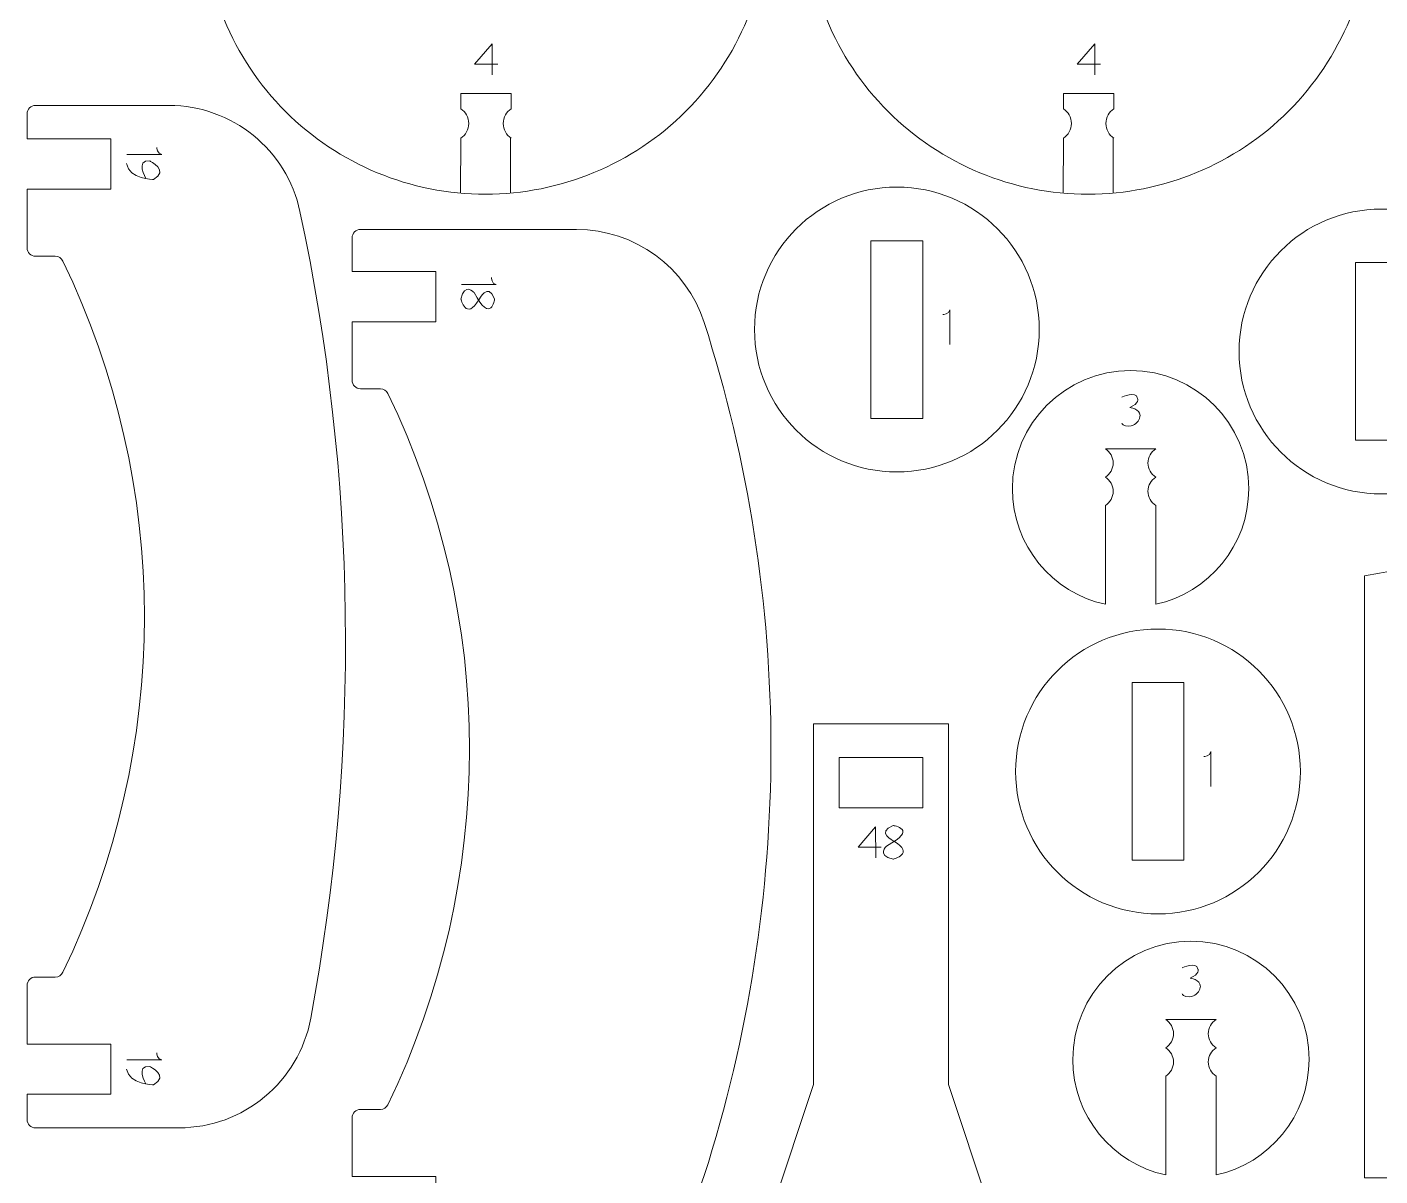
# Model space of a CAD drawing. Header units: centimetres. Extents: x -25 to 25, y -32.5 to 32.5.
# Drawn here: x -14.84 to -6.68, y 0.4 to 7.32 of the extents above; entities that cross this region are included whole.
import ezdxf

# ---------------------------------------------------------------- set-up
doc = ezdxf.new("R2010")
doc.units = ezdxf.units.CM
doc.header["$MEASUREMENT"] = 0
doc.layers.add('Capa 1', color=7, linetype='Continuous')

msp = doc.modelspace()

# ---------------------------------------------------------------- linework, layer by layer
at = {"layer": 'Capa 1', "color": 250, "lineweight": 20}
msp.add_lwpolyline([(-9.93924, 2.61597), (-9.43424, 2.61597), (-9.43424, 2.91897), (-9.93924, 2.91897), (-9.93924, 2.61597)], close=True, dxfattribs=at)
at = {"layer": 'Capa 1', "color": 250, "lineweight": 9}
for points, knots in [([(-12.07183, 6.31379), (-12.52421, 6.31348), (-12.95818, 6.49292), (-13.27824, 6.8126), (-13.27824, 6.8126), (-13.59834, 7.13227), (-13.77831, 7.56818), (-13.77862, 8.02057), (-13.77862, 8.02057), (-13.77888, 8.47293), (-13.59946, 8.9069), (-13.27978, 9.22699), (-13.27978, 9.22699), (-12.96009, 9.54708), (-12.52421, 9.72705), (-12.07183, 9.72732), (-12.07183, 9.72732), (-11.61944, 9.72763), (-11.18546, 9.54819), (-10.86539, 9.22852), (-10.86539, 9.22852), (-10.54531, 8.90883), (-10.36533, 8.47293), (-10.36503, 8.02057), (-10.36503, 8.02057), (-10.36478, 7.56818), (-10.54419, 7.13421), (-10.86388, 6.81412), (-10.86388, 6.81412), (-11.18352, 6.49405), (-11.61944, 6.31406), (-12.07183, 6.31379)], [0, 0, 0, 0, 0.1111111, 0.1111111, 0.1111111, 0.1111111, 0.2222222, 0.2222222, 0.2222222, 0.2222222, 0.3333333, 0.3333333, 0.3333333, 0.3333333, 0.4444444, 0.4444444, 0.4444444, 0.4444444, 0.5555556, 0.5555556, 0.5555556, 0.5555556, 0.6666667, 0.6666667, 0.6666667, 0.6666667, 0.7777778, 0.7777778, 0.7777778, 0.7777778, 1, 1, 1, 1]), ([(-8.43822, 6.31379), (-8.8906, 6.31348), (-9.32457, 6.49292), (-9.64463, 6.8126), (-9.64463, 6.8126), (-9.96473, 7.13227), (-10.1447, 7.56818), (-10.14501, 8.02057), (-10.14501, 8.02057), (-10.14527, 8.47293), (-9.96585, 8.9069), (-9.64617, 9.22699), (-9.64617, 9.22699), (-9.32648, 9.54708), (-8.8906, 9.72705), (-8.43822, 9.72732), (-8.43822, 9.72732), (-7.98583, 9.72763), (-7.55185, 9.54819), (-7.23178, 9.22852), (-7.23178, 9.22852), (-6.9117, 8.90883), (-6.73172, 8.47293), (-6.73142, 8.02057), (-6.73142, 8.02057), (-6.73117, 7.56818), (-6.91058, 7.13421), (-7.23027, 6.81412), (-7.23027, 6.81412), (-7.54991, 6.49405), (-7.98583, 6.31406), (-8.43822, 6.31379)], [0, 0, 0, 0, 0.1111111, 0.1111111, 0.1111111, 0.1111111, 0.2222222, 0.2222222, 0.2222222, 0.2222222, 0.3333333, 0.3333333, 0.3333333, 0.3333333, 0.4444444, 0.4444444, 0.4444444, 0.4444444, 0.5555556, 0.5555556, 0.5555556, 0.5555556, 0.6666667, 0.6666667, 0.6666667, 0.6666667, 0.7777778, 0.7777778, 0.7777778, 0.7777778, 1, 1, 1, 1]), ([(-12.22131, 6.82853), (-12.22131, 6.82853), (-12.22142, 6.92105), (-12.22142, 6.92105), (-12.22142, 6.92105), (-12.22142, 6.92105), (-11.91695, 6.92105), (-11.91695, 6.92105), (-11.91695, 6.92105), (-11.91695, 6.92105), (-11.91695, 6.82851), (-11.91695, 6.82851)], [0, 0, 0, 0, 0.25, 0.25, 0.25, 0.25, 0.5, 0.5, 0.5, 0.5, 1, 1, 1, 1]), ([(-8.5877, 6.82853), (-8.5877, 6.82853), (-8.58781, 6.92105), (-8.58781, 6.92105), (-8.58781, 6.92105), (-8.58781, 6.92105), (-8.28334, 6.92105), (-8.28334, 6.92105), (-8.28334, 6.92105), (-8.28334, 6.92105), (-8.28334, 6.82851), (-8.28334, 6.82851)], [0, 0, 0, 0, 0.25, 0.25, 0.25, 0.25, 0.5, 0.5, 0.5, 0.5, 1, 1, 1, 1]), ([(-14.786, 5.93969), (-14.786, 5.93969), (-14.66603, 5.93969), (-14.66603, 5.93969), (-14.66603, 5.93969), (-14.64666, 5.93969), (-14.62901, 5.92862), (-14.62056, 5.91118), (-14.62056, 5.91118), (-13.96566, 4.55681), (-13.96526, 2.97864), (-14.62056, 1.62448), (-14.62056, 1.62448), (-14.62901, 1.60704), (-14.64666, 1.59595), (-14.66603, 1.59595), (-14.66603, 1.59595), (-14.66603, 1.59595), (-14.786, 1.59595), (-14.786, 1.59595), (-14.786, 1.59595), (-14.79938, 1.59597), (-14.81224, 1.59066), (-14.82172, 1.58121), (-14.82172, 1.58121), (-14.83117, 1.57173), (-14.8365, 1.55883), (-14.83652, 1.54545), (-14.83652, 1.54545), (-14.83652, 1.54545), (-14.83652, 1.1919), (-14.83652, 1.1919), (-14.83652, 1.1919), (-14.83652, 1.1919), (-14.33143, 1.1919), (-14.33143, 1.1919), (-14.33143, 1.1919), (-14.33143, 1.1919), (-14.33143, 0.88884), (-14.33143, 0.88884), (-14.33143, 0.88884), (-14.33143, 0.88884), (-14.83652, 0.88884), (-14.83652, 0.88884), (-14.83652, 0.88884), (-14.83652, 0.88884), (-14.83652, 0.73731), (-14.83652, 0.73731), (-14.83652, 0.73731), (-14.83652, 0.72393), (-14.83121, 0.71109), (-14.82176, 0.70161), (-14.82176, 0.70161), (-14.8123, 0.69214), (-14.79938, 0.68681), (-14.786, 0.68681), (-14.786, 0.68681), (-14.786, 0.68681), (-13.92036, 0.68681), (-13.92036, 0.68681), (-13.92036, 0.68681), (-13.53135, 0.68663), (-13.19733, 0.96449), (-13.12591, 1.3469), (-13.12591, 1.3469), (-12.82601, 2.95605), (-12.84814, 4.60931), (-13.19081, 6.20991), (-13.19081, 6.20991), (-13.27041, 6.58242), (-13.6001, 6.84869), (-13.98104, 6.84885), (-13.98104, 6.84885), (-13.98104, 6.84885), (-14.786, 6.84885), (-14.786, 6.84885), (-14.786, 6.84885), (-14.79938, 6.84885), (-14.81224, 6.84354), (-14.82172, 6.83409), (-14.82172, 6.83409), (-14.83117, 6.82463), (-14.8365, 6.81173), (-14.83652, 6.79833), (-14.83652, 6.79833), (-14.83652, 6.79833), (-14.83652, 6.64682), (-14.83652, 6.64682), (-14.83652, 6.64682), (-14.83652, 6.64682), (-14.33143, 6.64682), (-14.33143, 6.64682), (-14.33143, 6.64682), (-14.33143, 6.64682), (-14.33143, 6.34376), (-14.33143, 6.34376), (-14.33143, 6.34376), (-14.33143, 6.34376), (-14.83652, 6.34376), (-14.83652, 6.34376), (-14.83652, 6.34376), (-14.83652, 6.34376), (-14.83652, 5.99021), (-14.83652, 5.99021), (-14.83652, 5.99021), (-14.83652, 5.97681), (-14.83121, 5.96397), (-14.82176, 5.9545), (-14.82176, 5.9545), (-14.8123, 5.94504), (-14.79938, 5.93971), (-14.786, 5.93969)], [0, 0, 0, 0, 0.0344828, 0.0344828, 0.0344828, 0.0344828, 0.0689655, 0.0689655, 0.0689655, 0.0689655, 0.1034483, 0.1034483, 0.1034483, 0.1034483, 0.137931, 0.137931, 0.137931, 0.137931, 0.1724138, 0.1724138, 0.1724138, 0.1724138, 0.2068966, 0.2068966, 0.2068966, 0.2068966, 0.2413793, 0.2413793, 0.2413793, 0.2413793, 0.2758621, 0.2758621, 0.2758621, 0.2758621, 0.3103448, 0.3103448, 0.3103448, 0.3103448, 0.3448276, 0.3448276, 0.3448276, 0.3448276, 0.3793103, 0.3793103, 0.3793103, 0.3793103, 0.4137931, 0.4137931, 0.4137931, 0.4137931, 0.4482759, 0.4482759, 0.4482759, 0.4482759, 0.4827586, 0.4827586, 0.4827586, 0.4827586, 0.5172414, 0.5172414, 0.5172414, 0.5172414, 0.5517241, 0.5517241, 0.5517241, 0.5517241, 0.5862069, 0.5862069, 0.5862069, 0.5862069, 0.6206897, 0.6206897, 0.6206897, 0.6206897, 0.6551724, 0.6551724, 0.6551724, 0.6551724, 0.6896552, 0.6896552, 0.6896552, 0.6896552, 0.7241379, 0.7241379, 0.7241379, 0.7241379, 0.7586207, 0.7586207, 0.7586207, 0.7586207, 0.7931034, 0.7931034, 0.7931034, 0.7931034, 0.8275862, 0.8275862, 0.8275862, 0.8275862, 0.862069, 0.862069, 0.862069, 0.862069, 0.8965517, 0.8965517, 0.8965517, 0.8965517, 0.9310345, 0.9310345, 0.9310345, 0.9310345, 1, 1, 1, 1]), ([(-12.22131, 6.65226), (-12.19232, 6.67087), (-12.17311, 6.70339), (-12.17311, 6.74039), (-12.17311, 6.74039), (-12.17311, 6.77739), (-12.19232, 6.80991), (-12.22131, 6.82851)], [0, 0, 0, 0, 0.3333333, 0.3333333, 0.3333333, 0.3333333, 1, 1, 1, 1]), ([(-11.91695, 6.65226), (-11.94594, 6.67087), (-11.96515, 6.70339), (-11.96515, 6.74039), (-11.96515, 6.74039), (-11.96515, 6.77739), (-11.94594, 6.80991), (-11.91695, 6.82851)], [0, 0, 0, 0, 0.3333333, 0.3333333, 0.3333333, 0.3333333, 1, 1, 1, 1]), ([(-8.5877, 6.65226), (-8.55871, 6.67087), (-8.5395, 6.70339), (-8.5395, 6.74039), (-8.5395, 6.74039), (-8.5395, 6.77739), (-8.55871, 6.80991), (-8.5877, 6.82851)], [0, 0, 0, 0, 0.3333333, 0.3333333, 0.3333333, 0.3333333, 1, 1, 1, 1]), ([(-8.28334, 6.65226), (-8.31233, 6.67087), (-8.33154, 6.70339), (-8.33154, 6.74039), (-8.33154, 6.74039), (-8.33154, 6.77739), (-8.31233, 6.80991), (-8.28334, 6.82851)], [0, 0, 0, 0, 0.3333333, 0.3333333, 0.3333333, 0.3333333, 1, 1, 1, 1]), ([(-10.45021, 5.49833), (-10.45021, 5.97246), (-10.06585, 6.35682), (-9.59171, 6.35682), (-9.59171, 6.35682), (-9.11758, 6.35682), (-8.73321, 5.97246), (-8.73321, 5.49833), (-8.73321, 5.49833), (-8.73321, 5.0242), (-9.11758, 4.63982), (-9.59171, 4.63982), (-9.59171, 4.63982), (-10.06585, 4.63982), (-10.45021, 5.0242), (-10.45021, 5.49833)], [0, 0, 0, 0, 0.2, 0.2, 0.2, 0.2, 0.4, 0.4, 0.4, 0.4, 0.6, 0.6, 0.6, 0.6, 1, 1, 1, 1]), ([(-7.52823, 5.3661), (-7.52823, 5.84023), (-7.14387, 6.22459), (-6.66973, 6.22459), (-6.66973, 6.22459), (-6.1956, 6.22459), (-5.81123, 5.84023), (-5.81123, 5.3661), (-5.81123, 5.3661), (-5.81123, 4.89197), (-6.1956, 4.50759), (-6.66973, 4.50759), (-6.66973, 4.50759), (-7.14387, 4.50759), (-7.52823, 4.89197), (-7.52823, 5.3661)], [0, 0, 0, 0, 0.2, 0.2, 0.2, 0.2, 0.4, 0.4, 0.4, 0.4, 0.6, 0.6, 0.6, 0.6, 1, 1, 1, 1]), ([(-12.87638, 6.05068), (-12.87638, 6.06406), (-12.87109, 6.07689), (-12.86161, 6.08637), (-12.86161, 6.08637), (-12.85215, 6.09584), (-12.83926, 6.10118), (-12.82588, 6.10118), (-12.82588, 6.10118), (-12.82588, 6.10118), (-11.5227, 6.10118), (-11.5227, 6.10118), (-11.5227, 6.10118), (-11.17166, 6.1013), (-10.86058, 5.87417), (-10.7532, 5.53995), (-10.7532, 5.53995), (-10.21686, 3.86875), (-10.21708, 2.07062), (-10.7532, 0.39936), (-10.7532, 0.39936), (-10.86035, 0.06505), (-11.17166, -0.16177), (-11.5227, -0.16189), (-11.5227, -0.16189), (-11.5227, -0.16189), (-12.82588, -0.16189), (-12.82588, -0.16189), (-12.82588, -0.16189), (-12.83926, -0.16189), (-12.85209, -0.15658), (-12.86157, -0.14712), (-12.86157, -0.14712), (-12.87105, -0.13767), (-12.87638, -0.12477), (-12.87638, -0.11137), (-12.87638, -0.11137), (-12.87638, -0.11137), (-12.87638, 0.09067), (-12.87638, 0.09067), (-12.87638, 0.09067), (-12.87638, 0.09067), (-12.37129, 0.09067), (-12.37129, 0.09067), (-12.37129, 0.09067), (-12.37129, 0.09067), (-12.37129, 0.3937), (-12.37129, 0.3937), (-12.37129, 0.3937), (-12.37129, 0.3937), (-12.87638, 0.3937), (-12.87638, 0.3937), (-12.87638, 0.3937), (-12.87638, 0.3937), (-12.87638, 0.74728), (-12.87638, 0.74728), (-12.87638, 0.74728), (-12.87638, 0.76066), (-12.87109, 0.77349), (-12.86161, 0.78297), (-12.86161, 0.78297), (-12.85215, 0.79244), (-12.83926, 0.79778), (-12.82588, 0.79778), (-12.82588, 0.79778), (-12.82588, 0.79778), (-12.70591, 0.79778), (-12.70591, 0.79778), (-12.70591, 0.79778), (-12.68653, 0.79778), (-12.66887, 0.80884), (-12.66044, 0.82628), (-12.66044, 0.82628), (-12.00554, 2.18067), (-12.00514, 3.75882), (-12.66044, 5.113), (-12.66044, 5.113), (-12.66889, 5.13044), (-12.68653, 5.14153), (-12.70591, 5.14151), (-12.70591, 5.14151), (-12.70591, 5.14151), (-12.82588, 5.14151), (-12.82588, 5.14151), (-12.82588, 5.14151), (-12.83926, 5.14151), (-12.85209, 5.14682), (-12.86157, 5.15628), (-12.86157, 5.15628), (-12.87105, 5.16573), (-12.87638, 5.17863), (-12.87638, 5.19203), (-12.87638, 5.19203), (-12.87638, 5.19203), (-12.87638, 5.54558), (-12.87638, 5.54558), (-12.87638, 5.54558), (-12.87638, 5.54558), (-12.37129, 5.54558), (-12.37129, 5.54558), (-12.37129, 5.54558), (-12.37129, 5.54558), (-12.37129, 5.84864), (-12.37129, 5.84864), (-12.37129, 5.84864), (-12.37129, 5.84864), (-12.87638, 5.84864), (-12.87638, 5.84864), (-12.87638, 5.84864), (-12.87638, 5.84864), (-12.87638, 6.05068), (-12.87638, 6.05068)], [0, 0, 0, 0, 0.0344828, 0.0344828, 0.0344828, 0.0344828, 0.0689655, 0.0689655, 0.0689655, 0.0689655, 0.1034483, 0.1034483, 0.1034483, 0.1034483, 0.137931, 0.137931, 0.137931, 0.137931, 0.1724138, 0.1724138, 0.1724138, 0.1724138, 0.2068966, 0.2068966, 0.2068966, 0.2068966, 0.2413793, 0.2413793, 0.2413793, 0.2413793, 0.2758621, 0.2758621, 0.2758621, 0.2758621, 0.3103448, 0.3103448, 0.3103448, 0.3103448, 0.3448276, 0.3448276, 0.3448276, 0.3448276, 0.3793103, 0.3793103, 0.3793103, 0.3793103, 0.4137931, 0.4137931, 0.4137931, 0.4137931, 0.4482759, 0.4482759, 0.4482759, 0.4482759, 0.4827586, 0.4827586, 0.4827586, 0.4827586, 0.5172414, 0.5172414, 0.5172414, 0.5172414, 0.5517241, 0.5517241, 0.5517241, 0.5517241, 0.5862069, 0.5862069, 0.5862069, 0.5862069, 0.6206897, 0.6206897, 0.6206897, 0.6206897, 0.6551724, 0.6551724, 0.6551724, 0.6551724, 0.6896552, 0.6896552, 0.6896552, 0.6896552, 0.7241379, 0.7241379, 0.7241379, 0.7241379, 0.7586207, 0.7586207, 0.7586207, 0.7586207, 0.7931034, 0.7931034, 0.7931034, 0.7931034, 0.8275862, 0.8275862, 0.8275862, 0.8275862, 0.862069, 0.862069, 0.862069, 0.862069, 0.8965517, 0.8965517, 0.8965517, 0.8965517, 0.9310345, 0.9310345, 0.9310345, 0.9310345, 1, 1, 1, 1]), ([(-9.43516, 6.03363), (-9.43516, 6.03363), (-9.43516, 4.96302), (-9.43516, 4.96302), (-9.43516, 4.96302), (-9.43516, 4.96302), (-9.74826, 4.96302), (-9.74826, 4.96302), (-9.74826, 4.96302), (-9.74826, 4.96302), (-9.74826, 6.03363), (-9.74826, 6.03363), (-9.74826, 6.03363), (-9.74826, 6.03363), (-9.43516, 6.03363), (-9.43516, 6.03363)], [0, 0, 0, 0, 0.2, 0.2, 0.2, 0.2, 0.4, 0.4, 0.4, 0.4, 0.6, 0.6, 0.6, 0.6, 1, 1, 1, 1]), ([(-6.51318, 5.9014), (-6.51318, 5.9014), (-6.51318, 4.83079), (-6.51318, 4.83079), (-6.51318, 4.83079), (-6.51318, 4.83079), (-6.82628, 4.83079), (-6.82628, 4.83079), (-6.82628, 4.83079), (-6.82628, 4.83079), (-6.82628, 5.9014), (-6.82628, 5.9014), (-6.82628, 5.9014), (-6.82628, 5.9014), (-6.51318, 5.9014), (-6.51318, 5.9014)], [0, 0, 0, 0, 0.2, 0.2, 0.2, 0.2, 0.4, 0.4, 0.4, 0.4, 0.6, 0.6, 0.6, 0.6, 1, 1, 1, 1]), ([(-8.03109, 4.43863), (-8.03109, 4.43863), (-8.03109, 3.84219), (-8.03109, 3.84219), (-8.03109, 3.84219), (-7.71032, 3.91165), (-7.46998, 4.19703), (-7.46998, 4.53861), (-7.46998, 4.53861), (-7.46998, 4.93218), (-7.78902, 5.25122), (-8.18259, 5.25122), (-8.18259, 5.25122), (-8.57616, 5.25122), (-8.89521, 4.93218), (-8.89521, 4.53861), (-8.89521, 4.53861), (-8.89521, 4.19703), (-8.65487, 3.91164), (-8.33409, 3.84219), (-8.33409, 3.84219), (-8.33409, 3.84219), (-8.3341, 4.43846), (-8.3341, 4.43846)], [0, 0, 0, 0, 0.1428571, 0.1428571, 0.1428571, 0.1428571, 0.2857143, 0.2857143, 0.2857143, 0.2857143, 0.4285714, 0.4285714, 0.4285714, 0.4285714, 0.5714286, 0.5714286, 0.5714286, 0.5714286, 0.7142857, 0.7142857, 0.7142857, 0.7142857, 1, 1, 1, 1]), ([(-1.3168, -0.4231), (-1.3168, -0.4231), (-1.3168, 0.38503), (-1.3168, 0.38503), (-1.3168, 0.38503), (-1.3168, 0.38503), (-1.01376, 0.38503), (-1.01376, 0.38503), (-1.01376, 0.38503), (-1.01376, 0.38503), (-1.01376, 4.01342), (-1.01376, 4.01342), (-1.01376, 4.01342), (-2.91752, 4.3615), (-4.86798, 4.36158), (-6.77174, 4.01342), (-6.77174, 4.01342), (-6.77174, 4.01342), (-6.77174, 0.38503), (-6.77174, 0.38503), (-6.77174, 0.38503), (-6.77174, 0.38503), (-6.46868, 0.38503), (-6.46868, 0.38503), (-6.46868, 0.38503), (-6.46868, 0.38503), (-6.46868, -0.4231), (-6.46868, -0.4231)], [0, 0, 0, 0, 0.125, 0.125, 0.125, 0.125, 0.25, 0.25, 0.25, 0.25, 0.375, 0.375, 0.375, 0.375, 0.5, 0.5, 0.5, 0.5, 0.625, 0.625, 0.625, 0.625, 0.75, 0.75, 0.75, 0.75, 1, 1, 1, 1]), ([(-8.87546, 2.83488), (-8.87546, 3.30901), (-8.4911, 3.69337), (-8.01696, 3.69337), (-8.01696, 3.69337), (-7.54283, 3.69337), (-7.15846, 3.30901), (-7.15846, 2.83488), (-7.15846, 2.83488), (-7.15846, 2.36075), (-7.54283, 1.97637), (-8.01696, 1.97637), (-8.01696, 1.97637), (-8.4911, 1.97637), (-8.87546, 2.36075), (-8.87546, 2.83488)], [0, 0, 0, 0, 0.2, 0.2, 0.2, 0.2, 0.4, 0.4, 0.4, 0.4, 0.6, 0.6, 0.6, 0.6, 1, 1, 1, 1]), ([(-7.86041, 3.37018), (-7.86041, 3.37018), (-7.86041, 2.29957), (-7.86041, 2.29957), (-7.86041, 2.29957), (-7.86041, 2.29957), (-8.17351, 2.29957), (-8.17351, 2.29957), (-8.17351, 2.29957), (-8.17351, 2.29957), (-8.17351, 3.37018), (-8.17351, 3.37018), (-8.17351, 3.37018), (-8.17351, 3.37018), (-7.86041, 3.37018), (-7.86041, 3.37018)], [0, 0, 0, 0, 0.2, 0.2, 0.2, 0.2, 0.4, 0.4, 0.4, 0.4, 0.6, 0.6, 0.6, 0.6, 1, 1, 1, 1]), ([(-10.09375, 3.12097), (-10.09375, 3.12097), (-10.09375, 0.94761), (-10.09375, 0.94761), (-10.09375, 0.94761), (-10.09375, 0.94761), (-11.55521, -3.44663), (-11.55521, -3.44663), (-11.55521, -3.44663), (-11.55521, -3.44663), (-11.55521, -3.87984), (-11.55521, -3.87984), (-11.55521, -3.87984), (-12.0573, -3.87984), (-12.0314, -3.87984), (-12.47023, -3.87984), (-12.47023, -3.87984), (-12.47023, -3.87984), (-12.47023, -4.36464), (-12.47023, -4.36464), (-12.47023, -4.36464), (-12.47023, -4.36464), (-6.90319, -4.36464), (-6.90319, -4.36464), (-6.90319, -4.36464), (-6.90319, -4.36464), (-6.90319, -3.87984), (-6.90319, -3.87984), (-6.90319, -3.87984), (-7.33947, -3.87984), (-7.31465, -3.87984), (-7.81821, -3.87984), (-7.81821, -3.87984), (-7.81821, -3.87984), (-7.81821, -3.44663), (-7.81821, -3.44663), (-7.81821, -3.44663), (-7.81821, -3.44663), (-9.27973, 0.94761), (-9.27973, 0.94761), (-9.27973, 0.94761), (-9.27973, 0.94761), (-9.27973, 3.12097), (-9.27973, 3.12097), (-9.27973, 3.12097), (-9.27973, 3.12097), (-10.09375, 3.12097), (-10.09375, 3.12097)], [0, 0, 0, 0, 0.0769231, 0.0769231, 0.0769231, 0.0769231, 0.1538462, 0.1538462, 0.1538462, 0.1538462, 0.2307692, 0.2307692, 0.2307692, 0.2307692, 0.3076923, 0.3076923, 0.3076923, 0.3076923, 0.3846154, 0.3846154, 0.3846154, 0.3846154, 0.4615385, 0.4615385, 0.4615385, 0.4615385, 0.5384615, 0.5384615, 0.5384615, 0.5384615, 0.6153846, 0.6153846, 0.6153846, 0.6153846, 0.6923077, 0.6923077, 0.6923077, 0.6923077, 0.7692308, 0.7692308, 0.7692308, 0.7692308, 0.8461538, 0.8461538, 0.8461538, 0.8461538, 1, 1, 1, 1]), ([(-7.66716, 0.99907), (-7.66716, 0.99907), (-7.66716, 0.40263), (-7.66716, 0.40263), (-7.66716, 0.40263), (-7.34639, 0.47209), (-7.10605, 0.75747), (-7.10605, 1.09905), (-7.10605, 1.09905), (-7.10605, 1.49262), (-7.42509, 1.81166), (-7.81866, 1.81166), (-7.81866, 1.81166), (-8.21223, 1.81166), (-8.53128, 1.49262), (-8.53128, 1.09905), (-8.53128, 1.09905), (-8.53128, 0.75747), (-8.29094, 0.47208), (-7.97016, 0.40263), (-7.97016, 0.40263), (-7.97016, 0.40263), (-7.97017, 0.9989), (-7.97017, 0.9989)], [0, 0, 0, 0, 0.1428571, 0.1428571, 0.1428571, 0.1428571, 0.2857143, 0.2857143, 0.2857143, 0.2857143, 0.4285714, 0.4285714, 0.4285714, 0.4285714, 0.5714286, 0.5714286, 0.5714286, 0.5714286, 0.7142857, 0.7142857, 0.7142857, 0.7142857, 1, 1, 1, 1])]:
    msp.add_open_spline(points, degree=3, knots=knots, dxfattribs=at)
at = {"layer": 'Capa 1', "color": 22, "lineweight": 5}
for points, knots in [([(-11.99794, 7.09727), (-11.99794, 7.09727), (-12.1376, 7.09727), (-12.1376, 7.09727), (-12.1376, 7.09727), (-12.1376, 7.09727), (-12.03255, 7.22088), (-12.03255, 7.22088), (-12.03255, 7.22088), (-12.03255, 7.22088), (-12.03134, 7.03297), (-12.03134, 7.03297)], [0, 0, 0, 0, 0.25, 0.25, 0.25, 0.25, 0.5, 0.5, 0.5, 0.5, 1, 1, 1, 1]), ([(-8.36433, 7.09727), (-8.36433, 7.09727), (-8.50399, 7.09727), (-8.50399, 7.09727), (-8.50399, 7.09727), (-8.50399, 7.09727), (-8.39894, 7.22088), (-8.39894, 7.22088), (-8.39894, 7.22088), (-8.39894, 7.22088), (-8.39773, 7.03297), (-8.39773, 7.03297)], [0, 0, 0, 0, 0.25, 0.25, 0.25, 0.25, 0.5, 0.5, 0.5, 0.5, 1, 1, 1, 1]), ([(-14.12014, 6.40811), (-14.12014, 6.40811), (-14.18493, 6.52278), (-14.09647, 6.51456), (-14.09647, 6.51456), (-14.09647, 6.51456), (-13.97684, 6.45488), (-14.07455, 6.40323), (-14.07455, 6.40323), (-14.07455, 6.40323), (-14.21968, 6.4037), (-14.23593, 6.4983)], [0, 0, 0, 0, 0.25, 0.25, 0.25, 0.25, 0.5, 0.5, 0.5, 0.5, 1, 1, 1, 1]), ([(-12.11158, 5.67776), (-12.11158, 5.67776), (-12.05787, 5.78957), (-12.0174, 5.6825), (-12.0174, 5.6825), (-12.0174, 5.6825), (-12.03858, 5.5258), (-12.14125, 5.72181), (-12.14125, 5.72181), (-12.14125, 5.72181), (-12.19662, 5.78547), (-12.22026, 5.68216), (-12.22026, 5.68216), (-12.22026, 5.68216), (-12.18896, 5.54875), (-12.11158, 5.67776)], [0, 0, 0, 0, 0.2, 0.2, 0.2, 0.2, 0.4, 0.4, 0.4, 0.4, 0.6, 0.6, 0.6, 0.6, 1, 1, 1, 1]), ([(-8.23535, 4.93378), (-8.23535, 4.93378), (-8.22812, 4.9153), (-8.19207, 4.9165), (-8.19207, 4.9165), (-8.17336, 4.91712), (-8.15996, 4.92381), (-8.15024, 4.93146), (-8.15024, 4.93146), (-8.12654, 4.95016), (-8.12532, 4.9792), (-8.12532, 4.9792), (-8.12532, 4.9792), (-8.12654, 5.02091), (-8.18776, 5.02895), (-8.18776, 5.02895), (-8.18776, 5.02895), (-8.1278, 5.05124), (-8.14017, 5.08337), (-8.14017, 5.08337), (-8.14017, 5.08337), (-8.14881, 5.1328), (-8.23535, 5.09081), (-8.23535, 5.09081)], [0, 0, 0, 0, 0.1428571, 0.1428571, 0.1428571, 0.1428571, 0.2857143, 0.2857143, 0.2857143, 0.2857143, 0.4285714, 0.4285714, 0.4285714, 0.4285714, 0.5714286, 0.5714286, 0.5714286, 0.5714286, 0.7142857, 0.7142857, 0.7142857, 0.7142857, 1, 1, 1, 1]), ([(-9.68553, 2.37806), (-9.68553, 2.37806), (-9.82519, 2.37806), (-9.82519, 2.37806), (-9.82519, 2.37806), (-9.82519, 2.37806), (-9.72014, 2.50167), (-9.72014, 2.50167), (-9.72014, 2.50167), (-9.72014, 2.50167), (-9.71893, 2.31376), (-9.71893, 2.31376)], [0, 0, 0, 0, 0.25, 0.25, 0.25, 0.25, 0.5, 0.5, 0.5, 0.5, 1, 1, 1, 1]), ([(-9.60984, 2.41496), (-9.60984, 2.41496), (-9.72165, 2.46867), (-9.61458, 2.50914), (-9.61458, 2.50914), (-9.61458, 2.50914), (-9.45788, 2.48796), (-9.65389, 2.38529), (-9.65389, 2.38529), (-9.65389, 2.38529), (-9.71755, 2.32992), (-9.61424, 2.30628), (-9.61424, 2.30628), (-9.61424, 2.30628), (-9.48083, 2.33758), (-9.60984, 2.41496)], [0, 0, 0, 0, 0.2, 0.2, 0.2, 0.2, 0.4, 0.4, 0.4, 0.4, 0.6, 0.6, 0.6, 0.6, 1, 1, 1, 1]), ([(-7.87142, 1.49422), (-7.87142, 1.49422), (-7.86419, 1.47574), (-7.82814, 1.47694), (-7.82814, 1.47694), (-7.80943, 1.47756), (-7.79603, 1.48425), (-7.78631, 1.4919), (-7.78631, 1.4919), (-7.76261, 1.5106), (-7.76139, 1.53964), (-7.76139, 1.53964), (-7.76139, 1.53964), (-7.76261, 1.58135), (-7.82383, 1.58939), (-7.82383, 1.58939), (-7.82383, 1.58939), (-7.76387, 1.61168), (-7.77624, 1.64381), (-7.77624, 1.64381), (-7.77624, 1.64381), (-7.78488, 1.69324), (-7.87142, 1.65125), (-7.87142, 1.65125)], [0, 0, 0, 0, 0.1428571, 0.1428571, 0.1428571, 0.1428571, 0.2857143, 0.2857143, 0.2857143, 0.2857143, 0.4285714, 0.4285714, 0.4285714, 0.4285714, 0.5714286, 0.5714286, 0.5714286, 0.5714286, 0.7142857, 0.7142857, 0.7142857, 0.7142857, 1, 1, 1, 1]), ([(-14.12014, 0.95108), (-14.12014, 0.95108), (-14.18493, 1.06575), (-14.09647, 1.05753), (-14.09647, 1.05753), (-14.09647, 1.05753), (-13.97684, 0.99785), (-14.07455, 0.9462), (-14.07455, 0.9462), (-14.07455, 0.9462), (-14.21968, 0.94667), (-14.23593, 1.04127)], [0, 0, 0, 0, 0.25, 0.25, 0.25, 0.25, 0.5, 0.5, 0.5, 0.5, 1, 1, 1, 1])]:
    msp.add_open_spline(points, degree=3, knots=knots, dxfattribs=at)
at = {"layer": 'Capa 1', "color": 250, "lineweight": 9}
for points in [[(-12.22195, 6.3203), (-12.22195, 6.3203), (-12.22131, 6.65226), (-12.22131, 6.65226)], [(-11.9206, 6.6547), (-11.9206, 6.6547), (-11.92051, 6.32059), (-11.92051, 6.32059)], [(-8.58834, 6.3203), (-8.58834, 6.3203), (-8.5877, 6.65226), (-8.5877, 6.65226)], [(-8.28699, 6.6547), (-8.28699, 6.6547), (-8.2869, 6.32059), (-8.2869, 6.32059)], [(-8.3341, 4.77871), (-8.3341, 4.77871), (-8.03109, 4.77887), (-8.03109, 4.77887)], [(-7.97017, 1.33915), (-7.97017, 1.33915), (-7.66716, 1.33931), (-7.66716, 1.33931)]]:
    msp.add_open_spline(points, degree=3, dxfattribs=at)
at = {"layer": 'Capa 1', "color": 22, "lineweight": 5}
for points in [[(-14.02441, 6.55301), (-14.02441, 6.55301), (-14.23392, 6.55301), (-14.23392, 6.55301)], [(-14.05383, 6.59506), (-14.05383, 6.59506), (-14.05218, 6.55465), (-14.02441, 6.55301)], [(-12.03662, 5.81138), (-12.03662, 5.81138), (-12.03497, 5.77097), (-12.0072, 5.76933)], [(-12.0072, 5.76933), (-12.0072, 5.76933), (-12.21671, 5.76933), (-12.21671, 5.76933)], [(-9.31516, 5.58833), (-9.31516, 5.58833), (-9.27475, 5.58998), (-9.27311, 5.61775)], [(-9.27311, 5.61775), (-9.27311, 5.61775), (-9.27311, 5.40824), (-9.27311, 5.40824)], [(-7.74041, 2.92488), (-7.74041, 2.92488), (-7.7, 2.92653), (-7.69836, 2.9543)], [(-7.69836, 2.9543), (-7.69836, 2.9543), (-7.69836, 2.74479), (-7.69836, 2.74479)], [(-14.02441, 1.09598), (-14.02441, 1.09598), (-14.23392, 1.09598), (-14.23392, 1.09598)], [(-14.05383, 1.13803), (-14.05383, 1.13803), (-14.05218, 1.09762), (-14.02441, 1.09598)]]:
    msp.add_open_spline(points, degree=3, dxfattribs=at)
at = {"layer": 'Capa 1', "color": 250, "lineweight": 18}
for points in [[(-8.3341, 4.77871), (-8.30612, 4.76075), (-8.28758, 4.72936), (-8.28758, 4.69365), (-8.28758, 4.69365), (-8.28758, 4.65794), (-8.30612, 4.62655), (-8.3341, 4.60859)], [(-8.03109, 4.77887), (-8.05907, 4.76092), (-8.07761, 4.72953), (-8.07761, 4.69381), (-8.07761, 4.69381), (-8.07761, 4.6581), (-8.05907, 4.62671), (-8.03109, 4.60875)], [(-8.3341, 4.60859), (-8.30612, 4.59063), (-8.28758, 4.55924), (-8.28758, 4.52353), (-8.28758, 4.52353), (-8.28758, 4.48781), (-8.30612, 4.45642), (-8.3341, 4.43846)], [(-8.03109, 4.60875), (-8.05907, 4.59079), (-8.07761, 4.5594), (-8.07761, 4.52369), (-8.07761, 4.52369), (-8.07761, 4.48797), (-8.05907, 4.45658), (-8.03109, 4.43863)], [(-7.97017, 1.33915), (-7.94219, 1.32119), (-7.92365, 1.2898), (-7.92365, 1.25409), (-7.92365, 1.25409), (-7.92365, 1.21838), (-7.94219, 1.18699), (-7.97017, 1.16903)], [(-7.66716, 1.33931), (-7.69514, 1.32136), (-7.71368, 1.28997), (-7.71368, 1.25425), (-7.71368, 1.25425), (-7.71368, 1.21854), (-7.69514, 1.18715), (-7.66716, 1.16919)], [(-7.97017, 1.16903), (-7.94219, 1.15107), (-7.92365, 1.11968), (-7.92365, 1.08397), (-7.92365, 1.08397), (-7.92365, 1.04825), (-7.94219, 1.01686), (-7.97017, 0.9989)], [(-7.66716, 1.16919), (-7.69514, 1.15123), (-7.71368, 1.11984), (-7.71368, 1.08413), (-7.71368, 1.08413), (-7.71368, 1.04841), (-7.69514, 1.01702), (-7.66716, 0.99907)]]:
    msp.add_open_spline(points, degree=3, knots=[0, 0, 0, 0, 0.3333333, 0.3333333, 0.3333333, 0.3333333, 1, 1, 1, 1], dxfattribs=at)

doc.saveas('drawing.dxf')
